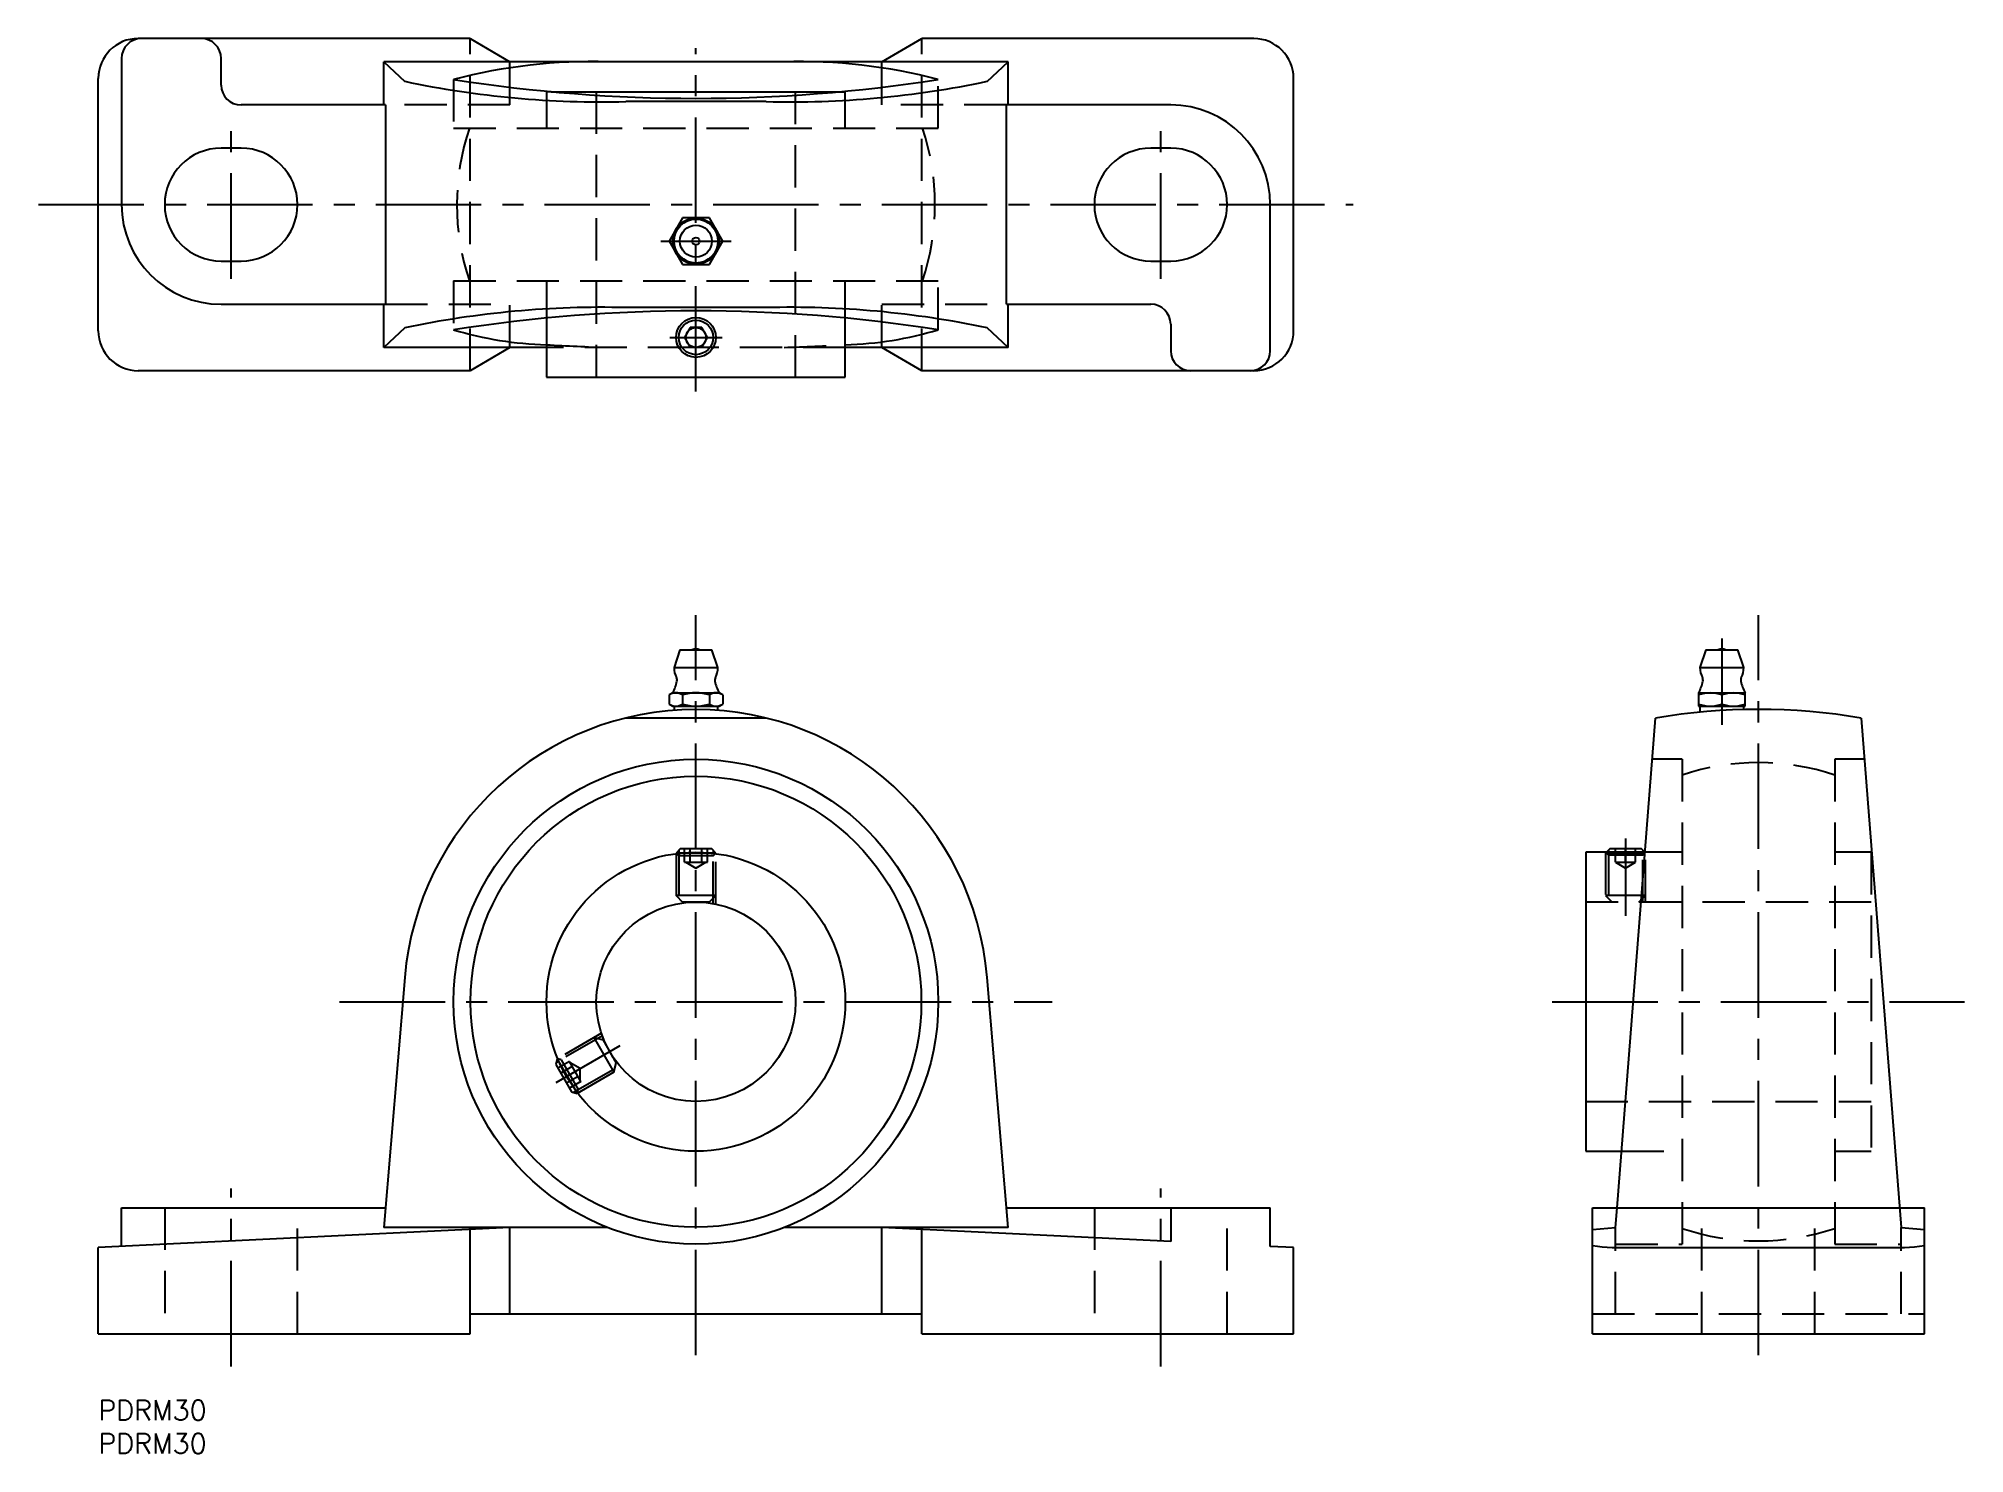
# Model space of a CAD drawing. Extents: x -9 to 281, y -8 to 205.
import ezdxf

# ---------------------------------------------------------------- set-up
doc = ezdxf.new("R2010")
doc.units = 0
doc.header["$LTSCALE"] = 0.5
doc.linetypes.add('CENTER', pattern=[50.8, 31.75, -6.35, 6.35, -6.35])
doc.linetypes.add('DASHED', pattern=[19.05, 12.7, -6.35])
for name, color, linetype in [('MSM_CENTER', 1, 'CENTER'), ('MSM_CONTINUOUS', 7, 'CONTINUOUS'), ('MSM_DASHED', 4, 'DASHED'), ('MSM_NARROW', 5, 'CONTINUOUS'), ('MSM_PART_NUMBER', 7, 'CONTINUOUS')]:
    doc.layers.add(name, color=color, linetype=linetype)
doc.styles.get("Standard").update_dxf_attribs({"font": 'txt.shx', "height": 3, "bigfont": 'bigfont.shx'})

msp = doc.modelspace()

# ---------------------------------------------------------------- linework, layer by layer
at = {"layer": 'MSM_CENTER'}
for p, q in [((90, 151.85), (90, 203.57)), ((20, 168.84), (20, 191.16)), ((160, 168.84), (160, 191.16)), ((-9, 180), (189, 180)), ((84.71, 174.5), (95.29, 174.5)), ((86.06, 160), (93.94, 160)), ((90, 6.8), (90, 118.2)), ((250, 6.8), (250, 118.2)), ((244.5, 114.68), (244.5, 101.67)), ((230, 84.56), (230, 72.94)), ((36.35, 60), (143.65, 60)), ((218.96, 60), (281.03, 60)), ((68.93, 47.84), (78.59, 53.41)), ((20, 5.11), (20, 31.89)), ((160, 5.11), (160, 31.89))]:
    msp.add_line(p, q, dxfattribs=at)
at = {"layer": 'MSM_CONTINUOUS'}
for p, q in [((56, 205), (6, 205)), ((56, 205), (62, 201.5)), ((118, 201.5), (124, 205)), ((174, 205), (124, 205)), ((3.5, 202), (3.5, 180)), ((18.5, 198), (18.5, 202)), ((43, 195), (43, 201.5)), ((137, 201.5), (43, 201.5)), ((43, 201.5), (46.15, 198.55)), ((133.85, 198.55), (137, 201.5)), ((137, 195), (137, 201.5)), ((0, 161), (0, 199)), ((180, 161), (180, 199)), ((43.25, 195), (21.5, 195)), ((43.25, 195), (43.25, 165)), ((68.2, 197), (111.8, 197)), ((100.56, 195.5), (79.44, 195.5)), ((161.5, 195), (136.75, 195)), ((136.75, 165), (136.75, 195)), ((21.5, 188.5), (18.5, 188.5)), ((161.5, 188.5), (158.5, 188.5)), ((176.5, 158), (176.5, 180)), ((87.98, 178), (85.96, 174.5)), ((92.02, 178), (87.98, 178)), ((94.04, 174.5), (92.02, 178)), ((85.96, 174.5), (87.98, 171)), ((92.02, 171), (94.04, 174.5)), ((18.5, 171.5), (21.5, 171.5)), ((158.5, 171.5), (161.5, 171.5)), ((87.98, 171), (92.02, 171)), ((18.5, 165), (43.25, 165)), ((43, 158.5), (43, 165)), ((67.5, 162.93), (67.5, 154)), ((100.56, 164.5), (79.44, 164.5)), ((112.5, 154), (112.5, 162.93)), ((136.75, 165), (158.5, 165)), ((137, 158.5), (137, 165)), ((46.15, 161.45), (43, 158.5)), ((89.13, 161.5), (88.27, 160)), ((88.27, 160), (89.13, 158.5)), ((90.87, 161.5), (89.13, 161.5)), ((91.73, 160), (90.87, 161.5)), ((90.87, 158.5), (91.73, 160)), ((137, 158.5), (133.85, 161.45)), ((161.5, 162), (161.5, 158)), ((67.5, 158.5), (43, 158.5)), ((62, 158.5), (56, 155)), ((90.87, 158.5), (89.13, 158.5)), ((137, 158.5), (112.5, 158.5)), ((124, 155), (118, 158.5)), ((56, 155), (6, 155)), ((67.5, 154), (112.5, 154)), ((174, 155), (124, 155)), ((87.6, 113), (86.7, 110.3)), ((86.7, 110.3), (93.3, 110.3)), ((87.6, 113), (92.4, 113)), ((93.3, 110.3), (92.4, 113)), ((242.1, 113), (241.2, 110.3)), ((241.2, 110.3), (247.8, 110.3)), ((242.1, 113), (246.9, 113)), ((247.8, 110.3), (246.9, 113)), ((86.5, 106.5), (85.96, 106.19)), ((85.96, 106.19), (85.96, 104.81)), ((85.96, 104.81), (86.5, 104.5)), ((86.5, 106.5), (93.5, 106.5)), ((86.5, 104.5), (93.5, 104.5)), ((86.7, 104.5), (86.7, 103.88)), ((87.98, 106.19), (87.98, 104.81)), ((92.02, 106.19), (92.02, 104.81)), ((93.3, 103.88), (93.3, 104.5)), ((94.04, 106.19), (93.5, 106.5)), ((93.5, 104.5), (94.04, 104.81)), ((94.04, 106.19), (94.04, 104.81)), ((241, 106.5), (241, 104.5)), ((241, 106.5), (248, 106.5)), ((241, 104.5), (248, 104.5)), ((241.2, 104.5), (241.2, 103.59)), ((244.5, 106.19), (244.5, 104.81)), ((247.8, 103.97), (247.8, 104.5)), ((248, 104.5), (248, 106.5)), ((100.56, 102.71), (79.44, 102.71)), ((228.73, 29), (234.5, 102.71)), ((265.5, 102.71), (271.5, 26)), ((87.61, 83), (87, 82.39)), ((87.74, 82.39), (87, 82.39)), ((87, 82.39), (87, 82.3)), ((92.39, 83), (87.61, 83)), ((93, 82.39), (92.26, 82.39)), ((93, 82.39), (92.39, 83)), ((93, 82.3), (93, 82.39)), ((232.92, 82.5), (224, 82.5)), ((224, 82.5), (224, 37.5)), ((227.61, 83), (227.11, 82.5)), ((232.39, 83), (227.61, 83)), ((232.89, 82.5), (232.39, 83)), ((46.15, 63.67), (43, 26)), ((137, 26), (133.85, 63.67)), ((69.11, 51.4), (68.89, 50.57)), ((68.89, 50.57), (71.27, 46.43)), ((69.19, 51.45), (69.11, 51.4)), ((69.11, 51.4), (69.48, 50.76)), ((71.27, 46.43), (72.11, 46.21)), ((71.74, 46.85), (72.11, 46.21)), ((72.11, 46.21), (72.19, 46.25)), ((224, 37.5), (229.4, 37.5)), ((3.5, 29), (43.25, 29)), ((3.5, 23.17), (3.5, 29)), ((136.75, 29), (176.5, 29)), ((161.5, 29), (161.5, 23.9)), ((176.5, 23.17), (176.5, 29)), ((225, 29), (275, 29)), ((225, 10), (225, 29)), ((275, 10), (275, 29)), ((62, 26), (0, 23)), ((76.72, 26), (43, 26)), ((56, 10), (56, 25.71)), ((62, 13), (62, 26)), ((137, 26), (103.28, 26)), ((161.5, 23.9), (118, 26)), ((118, 13), (118, 26)), ((124, 10), (124, 25.71)), ((271.5, 26), (275, 25.71)), ((0, 10), (0, 23)), ((180, 23), (176.5, 23.17)), ((180, 10), (180, 23)), ((231, 23), (269, 23)), ((56, 13), (124, 13)), ((0, 10), (56, 10)), ((124, 10), (180, 10)), ((225, 10), (275, 10))]:
    msp.add_line(p, q, dxfattribs=at)
for centre, radius in [((90, 174.5), 3.5), ((90, 174.5), 3.3), ((90, 174.5), 2.4), ((90, 174.5), 0.555), ((90, 160), 3), ((90, 160), 2.59), ((90, 160), 1.5), ((90, 60), 36.5), ((90, 60), 33.94), ((90, 60), 22.5), ((90, 60), 15)]:
    msp.add_circle(centre, radius, dxfattribs=at)
for centre, radius, start, end in [((6, 199), 6, 90, 180), ((6.5, 202), 3, 90, 180), ((15.5, 202), 3, 0, 90), ((174, 199), 6, 360, 90), ((74.52, 118.01), 83.52, 88.4876, 104.5767), ((105.48, 118.01), 83.52, 75.4233, 91.5124), ((21.5, 198), 3, 180, 270), ((75.9, 339.85), 144.39, 258.1116, 271.4044), ((90, 430.75), 234.76, 261.0556, 278.9444), ((104.1, 339.85), 144.39, 268.5956, 281.8884), ((161.5, 180), 15, 0, 90), ((18.5, 180), 8.5, 90, 270), ((21.5, 180), 8.5, 270, 90), ((158.5, 180), 8.5, 90, 270), ((161.5, 180), 8.5, 270, 90), ((18.5, 180), 15, 180, 270), ((75.9, 20.15), 144.39, 88.5956, 101.8884), ((90, -70.75), 234.76, 81.0556, 98.9444), ((104.1, 20.15), 144.39, 78.1116, 91.4044), ((158.5, 162), 3, 0, 90), ((6, 161), 6, 180, 270), ((68.7, 211.11), 52.21, 253.0741, 268.6826), ((111.3, 211.11), 52.21, 271.3174, 286.9259), ((174, 161), 6, 270, 0), ((164.5, 158), 3, 180, 270), ((173.5, 158), 3, 270, 0), ((90, 110.3), 3.3, 180, 207.4808), ((90, 111.51), 1.59, 69.5582, 110.4418), ((90, 110.3), 3.3, 332.5192, 0), ((244.5, 110.3), 3.3, 180, 207.4808), ((244.5, 111.51), 1.59, 69.5582, 110.4418), ((244.5, 110.3), 3.3, 332.5192, 0), ((81.26, 109.43), 6, 330.7697, 348.6668), ((86.36, 108.41), 0.8, 348.6668, 27.4808), ((93.64, 108.41), 0.8, 152.5192, 191.3332), ((98.74, 109.43), 6, 191.3332, 209.2303), ((235.76, 109.43), 6, 330.7697, 348.6668), ((240.86, 108.41), 0.8, 348.6668, 27.4808), ((248.14, 108.41), 0.8, 152.5192, 191.3332), ((253.24, 109.43), 6, 191.3332, 209.2303), ((86.97, 104.71), 1.79, 55.6158, 124.3842), ((86.97, 106.29), 1.79, 235.6665, 304.3335), ((90, 99.81), 6.69, 72.412, 107.588), ((90, 111.19), 6.69, 252.412, 287.588), ((93.03, 104.71), 1.79, 55.6158, 124.3842), ((93.03, 106.29), 1.79, 235.6665, 304.3335), ((242.75, 101.34), 5.15, 70.1334, 109.8666), ((242.75, 109.55), 5.05, 249.7438, 290.2562), ((246.25, 101.34), 5.15, 70.1334, 109.8666), ((246.25, 109.55), 5.05, 249.7438, 290.2562), ((90, 60), 44, 4.785, 175.215), ((250, 10), 94, 80.5089, 99.4911), ((229.79, 60.07), 37.09, 262.5848, 271.8748), ((270.21, 60.07), 37.09, 268.1252, 277.4152)]:
    msp.add_arc(centre, radius, start, end, dxfattribs=at)
at = {"layer": 'MSM_DASHED'}
for p, q in [((56, 155), (56, 205)), ((124, 155), (124, 205)), ((62, 195), (62, 201.5)), ((118, 195), (118, 201.5)), ((53.5, 198.84), (53.5, 191.5)), ((126.5, 191.5), (126.5, 198.84)), ((62, 195), (43.25, 195)), ((67.5, 197), (67.5, 191.5)), ((68.2, 197), (67.5, 197)), ((75, 197), (75, 154)), ((105, 154), (105, 197)), ((111.8, 197), (112.5, 197)), ((112.5, 191.5), (112.5, 197)), ((136.75, 195), (118, 195)), ((53.5, 191.5), (126.5, 191.5)), ((53.5, 168.5), (126.5, 168.5)), ((53.5, 168.5), (53.5, 161.16)), ((67.5, 168.5), (67.5, 162.93)), ((112.5, 162.93), (112.5, 168.5)), ((126.5, 161.16), (126.5, 168.5)), ((43.25, 165), (62, 165)), ((62, 158.5), (62, 165)), ((118, 165), (136.75, 165)), ((118, 158.5), (118, 165)), ((89.13, 158.5), (67.5, 158.5)), ((112.5, 158.5), (90.87, 158.5)), ((238.5, 96.5), (234.01, 96.5)), ((238.5, 96.5), (238.5, 23.5)), ((265.99, 96.5), (261.5, 96.5)), ((261.5, 96.5), (261.5, 23.5)), ((87, 82.3), (87, 74.7)), ((87.06, 82.31), (87.41, 81.96)), ((87.41, 82.35), (87.41, 74.77)), ((92.59, 81.96), (87.41, 81.96)), ((92.26, 82.39), (87.74, 82.39)), ((88.27, 81), (88.27, 83)), ((89.13, 81), (89.13, 83)), ((90.87, 81), (90.87, 83)), ((91.73, 81), (91.73, 83)), ((92.59, 74.77), (92.59, 82.35)), ((92.59, 81.96), (92.94, 82.31)), ((93, 74.7), (93, 82.3)), ((227, 82.5), (227, 75)), ((227.11, 82.5), (227, 82.39)), ((227, 82.5), (227.41, 82.09)), ((233, 82.39), (227, 82.39)), ((227.41, 82.5), (227.41, 75)), ((232.59, 82.09), (227.41, 82.09)), ((228.5, 81), (228.5, 83)), ((230, 81), (230, 83)), ((231.5, 81), (231.5, 83)), ((232.59, 75), (232.59, 82.5)), ((232.59, 82.09), (233, 82.5)), ((233, 82.39), (232.89, 82.5)), ((238.5, 82.5), (232.92, 82.5)), ((233, 75), (233, 82.5)), ((267, 82.5), (261.5, 82.5)), ((267, 82.5), (267, 37.5)), ((88.27, 81), (91.73, 81)), ((88.5, 81), (90, 80.13)), ((90, 80.13), (91.5, 81)), ((228.5, 81), (231.5, 81)), ((228.5, 81), (230, 80.13)), ((230, 80.13), (231.5, 81)), ((93, 76), (87, 76)), ((87, 76), (88, 75)), ((92, 75), (93, 76)), ((227, 76), (228, 75)), ((233, 76), (227, 76)), ((232, 75), (233, 76)), ((92, 75), (88, 75)), ((267, 75), (224, 75)), ((75.77, 55.25), (69.19, 51.45)), ((75.91, 54.86), (69.35, 51.07)), ((74.64, 54.6), (77.64, 49.4)), ((76.01, 54.23), (74.64, 54.6)), ((76.01, 54.23), (78.01, 50.77)), ((69.69, 51.27), (69.21, 51.39)), ((70.95, 51), (69.22, 50)), ((69.48, 50.76), (71.74, 46.85)), ((71.38, 50.25), (69.65, 49.25)), ((69.69, 51.27), (72.28, 46.77)), ((72.68, 48), (70.95, 51)), ((72.56, 49.93), (71.06, 50.8)), ((71.94, 46.58), (78.5, 50.37)), ((72.19, 46.25), (78.77, 50.05)), ((72.56, 48.2), (72.56, 49.93)), ((77.64, 49.4), (78.01, 50.77)), ((72.25, 48.75), (70.51, 47.75)), ((72.68, 48), (70.95, 47)), ((72.15, 46.3), (72.28, 46.77)), ((224, 45), (267, 45)), ((229.4, 37.5), (238.5, 37.5)), ((261.5, 37.5), (267, 37.5)), ((10, 29), (10, 10)), ((30, 10), (30, 29)), ((150, 29), (150, 10)), ((170, 10), (170, 29)), ((228.5, 26), (228.73, 29)), ((241.5, 10), (241.5, 29)), ((258.5, 10), (258.5, 29)), ((225, 25.71), (228.5, 26)), ((228.5, 13), (228.5, 26)), ((228.5, 23.5), (238.5, 23.5)), ((261.5, 23.5), (271.5, 23.5)), ((271.5, 13), (271.5, 26)), ((225, 13), (275, 13))]:
    msp.add_line(p, q, dxfattribs=at)
for centre, radius, start, end in [((90, 180), 36, 161.3707, 198.6293), ((90, 180), 36, 341.3707, 18.6293), ((86.92, 490.82), 332.48, 266.6507, 268.242), ((93.08, 490.82), 332.48, 271.758, 273.3493), ((250, 60), 36, 71.3707, 108.6293), ((250, 60), 36, 251.3707, 288.6293)]:
    msp.add_arc(centre, radius, start, end, dxfattribs=at)
at = {"layer": 'MSM_NARROW'}
for p, q in [((87.41, 82.79), (87.41, 82.35)), ((92.59, 82.79), (92.59, 82.35)), ((227.41, 82.79), (227.41, 82.5)), ((232.59, 82.79), (232.59, 82.5)), ((68.96, 50.85), (69.35, 51.07)), ((71.56, 46.36), (71.94, 46.58))]:
    msp.add_line(p, q, dxfattribs=at)

# ---------------------------------------------------------------- texts
at = {"layer": 'MSM_PART_NUMBER'}
for p in [(0, -3), (0, -8)]:
    msp.add_text('PDRM30', height=3, dxfattribs=at).set_placement(p)

doc.saveas('drawing.dxf')
